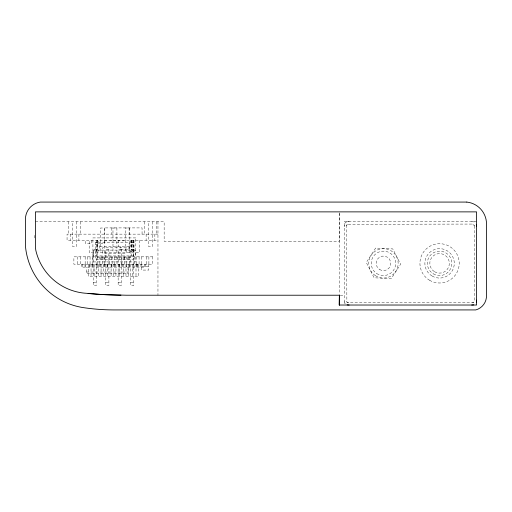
<?xml version="1.0" encoding="UTF-8"?>
<svg xmlns="http://www.w3.org/2000/svg" width="512" height="512" viewBox="0 0 512 512"><rect width="100%" height="100%" fill="white"/><g stroke="black" fill="none" stroke-linecap="round" stroke-linejoin="round"><path stroke-width="0.38" stroke-dasharray="2.56 1.92" d="M476.595 221.683L344.237 221.683L344.262 302.176M474.221 225.933L474.221 300.768L473.581 302.394L348.486 302.643L346.867 302.01L346.618 225.933L347.251 224.314L472.346 224.064L473.792 224.486L474.221 225.933L473.792 224.486L472.346 224.064M346.618 225.933L346.867 224.698A1.587 1.587 0 0 1 347.482 224.179M95.507 250.995L97.658 248.845L97.658 240.365M97.466 251.808L99.616 249.658L99.616 242.323L129.139 242.323L129.139 249.658L131.29 251.808M473.792 302.214L472.346 302.643M347.078 221.715L349.139 221.683A4.045 4.045 0 0 0 344.506 223.878L344.237 226.586M471.693 221.683L474.4 221.952A4.045 4.045 0 0 1 475.533 222.752M35.405 221.683L164.154 221.683L164.154 241.293L339.341 241.293L339.251 211.878M157.958 234.138L67.059 234.138L67.059 240.365L157.958 240.365M104.448 240.851L106.899 240.851L106.899 240.365M95.507 242.323L97.466 242.323M131.29 242.323L133.248 242.323M95.507 244.282L97.466 244.282M131.29 244.282L133.248 244.282M141.446 266.394L148.8 266.394M86.387 272.032L128.051 272.032M93.248 282.278L96.435 282.278M105.696 282.278L108.883 282.278M118.15 282.278L121.338 282.278M130.605 282.278L133.792 282.278M340.243 295.219L344.237 295.219M348.486 302.643L347.251 302.394A1.587 1.587 0 0 1 346.733 301.773M133.248 250.995L131.098 248.845L131.098 240.365M34.502 235.36L34.566 238.419M339.258 213.466L339.386 294.426M157.958 221.683L157.958 295.219M156.71 221.683L156.71 234.138M154.842 234.138L154.842 240.365M152.448 221.683L152.448 246.49L148.525 246.49L148.525 221.683M148.89 256.838L148.89 264.186M148.8 264.186L148.8 270.074L141.446 270.074L141.446 264.186M146.438 256.838L146.438 264.186M146.131 234.138L146.131 240.365M145.21 264.186L145.21 267.13L81.485 267.13L81.485 264.186M144.262 221.683L144.262 234.138M144.211 264.186L144.211 267.13M142.061 234.138L142.061 227.91L104.23 227.91L104.23 234.138M141.536 256.838L141.536 264.186M140.973 264.186L140.973 267.13M139.552 240.365L139.552 252.813L89.184 252.813L89.184 240.365M139.085 256.838L139.085 264.186M138.426 264.186L138.426 276.64L88.614 276.64L88.614 264.186M137.293 264.186L137.293 267.13M137.075 264.186L137.075 267.13M136.634 256.838L136.634 264.186M136.576 264.186L136.576 267.13M136 264.186L136 276.64M134.182 256.838L134.125 267.13M134.016 240.365L134.016 252.813M133.619 240.365L133.619 252.813M133.619 264.186L133.619 267.13M133.248 240.365L133.248 259.482L95.507 259.482L95.507 240.365M132.198 264.186L132.198 276.64M132.083 240.365L132.083 252.813M131.891 240.365L131.891 246.586L97.03 246.586L97.03 240.365M131.29 240.365L131.29 257.517L97.466 257.517L97.466 240.365M130.758 240.365L130.758 246.586M129.722 264.186L129.722 267.13M129.357 252.813L129.357 228.006L125.427 228.006L125.427 252.813M129.28 256.838L129.28 264.186M129.222 264.186L129.222 267.13M129.133 227.91L129.133 234.138M128.992 246.586L128.992 249.702L120.275 249.702L120.275 246.586M128.531 257.517L128.531 259.482M128.39 264.186L128.39 276.64M128.051 267.13L128.051 273.504L86.387 273.504L86.387 267.13M127.552 257.517L127.552 259.482M126.829 256.838L126.771 267.13M126.266 264.186L126.266 267.13M125.971 264.186L125.971 276.64M124.794 257.517L124.794 259.482M124.378 256.838L124.378 264.186M124.006 240.365L124.006 240.851L121.555 240.851L121.555 240.365M123.814 257.517L123.814 259.482M123.552 264.186L123.552 276.64M122.368 264.186L122.368 267.13M121.926 256.838L121.926 264.186M121.869 264.186L121.869 267.13M119.789 240.365L119.789 240.851L117.338 240.851L117.338 240.365M119.744 264.186L119.744 276.64M119.418 264.186L119.418 267.13M119.098 257.517L119.098 259.482M118.912 264.186L118.912 267.13M118.304 240.365L118.304 246.586M117.133 257.517L117.133 259.482M117.024 256.838L117.024 264.186M116.902 252.813L116.902 228.006L112.979 228.006L112.979 252.813M115.936 264.186L115.936 276.64M115.603 240.365L115.603 240.851L113.152 240.851L113.152 240.365M115.014 264.186L115.014 267.13M114.573 256.838L114.573 264.186M114.515 264.186L114.515 267.13M113.517 264.186L113.517 276.64M112.122 256.838L112.122 264.186M111.955 264.186L111.955 267.13M111.84 227.91L111.84 234.138M111.648 240.365L111.648 240.851L109.197 240.851L109.197 240.365M111.622 257.517L111.622 259.482M111.45 264.186L111.45 267.13M111.098 264.186L111.098 276.64M109.67 256.838L109.67 264.186M107.558 264.186L107.558 267.13M107.29 264.186L107.29 276.64M107.053 264.186L107.053 267.13M104.941 257.517L104.941 259.482M104.768 256.838L104.768 264.186M104.602 264.186L104.602 267.13M104.454 252.813L104.454 228.006L100.525 228.006L100.525 252.813M104.352 240.365L104.352 243.475L98.125 243.475L98.125 240.365M104.096 264.186L104.096 267.13M103.962 257.517L103.962 259.482M103.488 264.186L103.488 276.64M102.317 256.838L102.317 264.186M101.203 257.517L101.203 259.482M101.069 264.186L101.069 276.64M100.224 257.517L100.224 259.482M100.205 264.186L100.205 267.13M99.866 256.838L99.866 264.186M99.699 264.186L99.699 267.13M98.643 264.186L98.643 276.64M97.414 256.838L97.414 264.186M97.254 264.186L97.254 267.13M96.742 264.186L96.742 267.13M96.653 240.365L96.653 252.813M94.842 264.186L94.842 276.64M92.851 264.186L92.851 267.13M92.512 256.838L92.512 264.186M92.352 264.186L92.352 267.13M91.469 240.365L91.469 243.475L85.242 243.475L85.242 240.365M91.034 264.186L91.034 276.64M90.061 256.838L90.061 264.186M89.901 264.186L89.901 267.13M89.389 264.186L89.389 267.13M87.61 256.838L87.61 264.186M85.498 264.186L85.498 267.13M85.158 256.838L85.158 264.186M84.998 264.186L84.998 267.13M82.477 264.186L82.477 267.13M80.762 221.683L80.762 234.138M80.256 256.838L80.256 264.186M78.893 234.138L78.893 240.365M77.805 256.838L77.805 264.186M76.499 221.683L76.499 246.49L72.57 246.49L72.57 221.683M70.176 234.138L70.176 240.365M68.307 221.683L68.307 234.138M345.306 303.955A4.045 4.045 0 0 1 344.237 300.122M375.622 248.064L366.298 262.49L374.131 277.779L391.29 278.643L400.614 264.211L392.781 248.928L375.622 248.064M135.699 237.914L92.909 237.914L92.909 261.933L135.699 261.933L135.699 237.914M126.323 247.821L102.432 247.821L102.432 253.235L126.323 253.235L126.323 247.821M96.435 249.485L93.248 249.485L93.248 285.466L96.435 285.466L96.435 249.485M108.883 249.485L105.696 249.485L105.696 285.466L108.883 285.466L108.883 249.485M121.338 249.485L118.15 249.485L118.15 285.466L121.338 285.466L121.338 249.485M133.792 249.485L130.605 249.485L130.605 285.466L133.792 285.466L133.792 249.485M135.213 250.106L93.542 250.106L93.542 255.93L135.213 255.93L135.213 250.106M152.806 256.838L73.882 256.838L73.882 264.186L152.806 264.186L152.806 256.838M434.63 271.77A9.76 9.76 0 0 0 449.338 263.43A9.76 9.76 0 0 0 434.765 254.861A9.76 9.76 0 0 0 434.63 271.77M433.376 273.901A12.237 12.237 0 0 0 451.814 263.456A12.237 12.237 0 0 0 433.549 252.71A12.237 12.237 0 0 0 433.376 273.901M432.122 276.032A14.707 14.707 0 0 0 454.285 263.475A14.707 14.707 0 0 0 432.326 250.56A14.707 14.707 0 0 0 432.122 276.032M429.613 280.288A19.648 19.648 0 0 0 459.226 263.514A19.648 19.648 0 0 0 429.894 246.253A19.648 19.648 0 0 0 429.613 280.288M376.813 273.626A12.237 12.237 0 0 0 395.674 263.968A12.237 12.237 0 0 0 377.875 252.467A12.237 12.237 0 0 0 376.813 273.626M379.501 269.478A7.29 7.29 0 0 0 390.733 263.718A7.29 7.29 0 0 0 380.134 256.864A7.29 7.29 0 0 0 379.501 269.478M375.475 275.706A14.707 14.707 0 0 0 398.144 264.09A14.707 14.707 0 0 0 376.749 250.266A14.707 14.707 0 0 0 375.475 275.706"/><path stroke-width="0.77" d="M339.27 305.024L339.386 295.219L339.251 305.024L476.595 305.024L476.595 211.878L35.405 211.878L35.405 247.674L35.866 250.554A55.334 55.334 0 0 0 84.326 293.133L103.328 294.605L126.189 295.219L339.456 295.219L339.456 305.024M476.595 226.586L476.454 224.55M476.454 302.15L476.595 300.122M473.728 304.877L471.693 305.024M349.139 305.024L347.104 304.877M120.96 295.149L118.566 295.149A425.222 425.222 0 0 1 88.122 293.51M466.79 202.074L40.307 202.074A17.472 17.472 0 0 0 25.6 216.781L25.6 247.674A68.41 68.41 0 0 0 83.584 307.661A210.79 210.79 0 0 0 113.837 309.926L475.827 309.926A14.586 14.586 0 0 0 486.4 297.67L486.4 221.683A22.061 22.061 0 0 0 466.79 202.074"/></g></svg>
